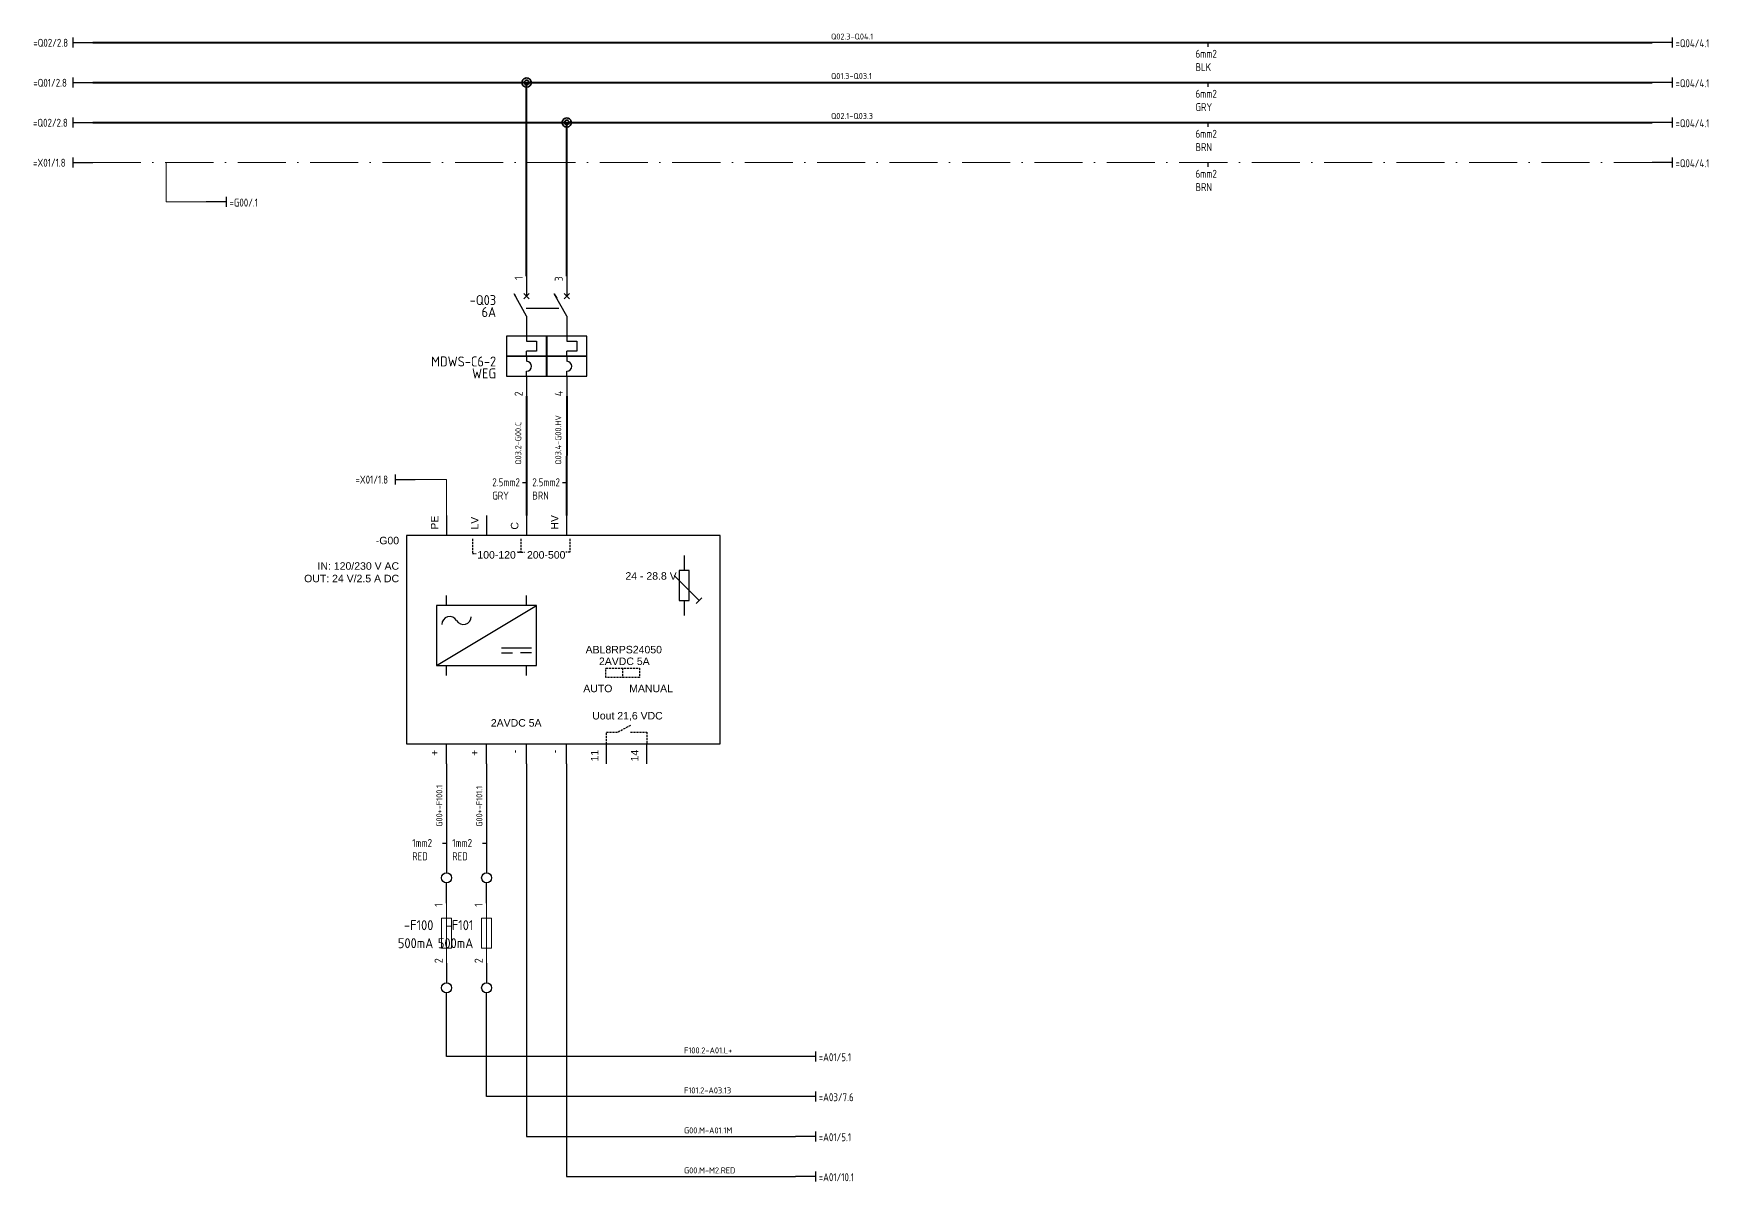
# Model space of a CAD drawing. Header units: millimetres. Extents: x 51 to 2493, y -624 to 390.
# Drawn here: x 1060.7 to 1479.3, y 102.7 to 389.7 of the extents above; entities that cross this region are included whole.
import ezdxf
from ezdxf.enums import TextEntityAlignment as Align

# ---------------------------------------------------------------- set-up
doc = ezdxf.new("R2010")
doc.units = ezdxf.units.MM
doc.header["$MEASUREMENT"] = 0
doc.linetypes.add('ACAD_ISO10W100', pattern=[18, 12, -3, 0, -3])
doc.linetypes.add('DASHED', pattern=[0.75, 0.5, -0.25])
for name, color, linetype in [('0V', 160, 'Continuous'), ('24V', 20, 'Continuous'), ('DESC', 150, 'Continuous'), ('LINK', 9, 'Continuous'), ('MISC', 7, 'Continuous'), ('PDF_Geometría', 7, 'Continuous'), ('TAGS', 150, 'Continuous'), ('TERMS', 123, 'Continuous'), ('WIRENO', 10, 'Continuous'), ('WIREREF', 50, 'Continuous')]:
    doc.layers.add(name, color=color, linetype=linetype)
for name, color, linetype, lineweight in [('71_GS_LI', 7, 'Continuous', 50), ('72_GS_AB', 7, 'Continuous', 35), ('76_GS_AP', 7, 'Continuous', 25), ('Bor. Fus. Seccionable', 124, 'Continuous', 5), ('cajetines', 132, 'DASHED', 30), ('Fase1', 255, 'Continuous', 40), ('Fase2', 253, 'Continuous', 40), ('Fase3', 34, 'Continuous', 40), ('nombre tags', 200, 'Continuous', 0), ('SYMS', 7, 'Continuous', 30), ('Tierra', 3, 'ACAD_ISO10W100', 5)]:
    doc.layers.add(name, color=color, linetype=linetype, lineweight=lineweight)
doc.styles.get("Standard").update_dxf_attribs({"font": 'arial.ttf'})
doc.styles.add('WD_IEC', font='ISOCP2.shx', dxfattribs={"width": 0.9, "height": 4})

# ---------------------------------------------------------------- blocks, each defined once
blk = doc.blocks.new('REFERENCIA_ENTRADA_HORIZONTAL')
at = {"layer": 'SYMS'}
for p, q in [((-5, 1.25), (-5, -1.25)), ((-5, 0), (0, 0))]:
    blk.add_line(p, q, dxfattribs=at)
at = {"layer": 'TAGS', "style": 'WD_IEC', "width": 0.9, "flags": 8}
blk.add_attdef('TAG', text='', height=1, dxfattribs=at).set_placement((-15.18, -2.12), align=Align.RIGHT)
blk = doc.blocks.new('VCB11Q9')
for p, q in [((0, 7.5), (0, 2.5)), ((0, -2.5), (-3.12, 3.12)), ((-3.12, 3.12), (-2.52, 2.03)), ((-0.66, 1.84), (0.66, 3.16)), ((-0.66, 3.16), (0.66, 1.84)), ((0, -2.5), (0, -7.5)), ((0, -7.5), (0, -8.75)), ((0, -8.75), (2.5, -8.75)), ((0, -12.5), (0, -11.25)), ((2.5, -11.25), (0, -11.25)), ((0, -12.5), (0, -13.75)), ((2.5, -8.75), (2.5, -11.25)), ((0, -17.5), (0, -16.25)), ((0, -17.5), (0, -22.5))]:
    blk.add_line(p, q)
for points in [[(-5, -7.5), (-5, -12.5), (5, -12.5), (5, -7.5)], [(-5, -12.5), (-5, -17.5), (5, -17.5), (5, -12.5)]]:
    blk.add_lwpolyline(points, close=True)
blk.add_arc((0, -15), 1.25, 270, 90)
at = {"style": 'WD_IEC'}
for tag, p in [('INST', (-7.62, 6.3)), ('LOC', (-7.62, 3.3)), ('TAG1', (-7.62, 0.3)), ('RATING1', (-7.62, -2.7)), ('DESC1', (-7.62, -15.05)), ('DESC2', (-7.62, -18.05)), ('DESC3', (-7.62, -21.05))]:
    blk.add_attdef(tag, text='', height=2.5, dxfattribs=at).set_placement(p, align=Align.RIGHT)
blk.add_attdef('TERM01', text='', height=2, rotation=90, dxfattribs=at).set_placement((-1, 7.5), align=Align.RIGHT)
at = {"style": 'WD_IEC', "flags": 1}
for tag, p, height in [('X2TERM01', (0, 7.5), 0.32), ('X4LINK', (-2.15, 0), 0.32), ('X1LINK', (0.02, 0), 0.32), ('CONTACT', (-5.15, -7.55), 1), ('COMMON', (-3.9, -8.8), 1), ('ASSYCODE', (0.69, -18.77), 1), ('FAMILY', (0.69, -20.27), 1), ('CATDESC', (0.69, -21.77), 1), ('X8TERM02', (0, -22.5), 0.32)]:
    blk.add_attdef(tag, p, '', height=height, dxfattribs=at)
at = {"style": 'WD_IEC', "flags": 9}
for tag, p in [('MFG', (7.81, 5.44)), ('CAT', (7.81, 2.94))]:
    blk.add_attdef(tag, text='', height=1.5, dxfattribs=at).set_placement(p, align=Align.RIGHT)
at = {"lineweight": 15, "style": 'WD_IEC'}
blk.add_attdef('XREF', text='', height=2.5, dxfattribs=at).set_placement((-7.62, -12.05), align=Align.RIGHT)
at = {"style": 'WD_IEC'}
blk.add_attdef('TERM02', (-1, -22.5), '', height=2, rotation=90, dxfattribs=at)
blk = doc.blocks.new('VCB21Q9')
for p, q in [((0, 7.5), (0, 2.5)), ((0, -2.5), (-3.12, 3.12)), ((-3.12, 3.12), (-2.52, 2.03)), ((-0.66, 1.84), (0.66, 3.16)), ((-0.66, 3.16), (0.66, 1.84)), ((0, -2.5), (0, -7.5)), ((0, -7.5), (0, -8.75)), ((0, -8.75), (2.5, -8.75)), ((0, -12.5), (0, -11.25)), ((2.5, -11.25), (0, -11.25)), ((0, -12.5), (0, -13.75)), ((2.5, -8.75), (2.5, -11.25)), ((0, -17.5), (0, -16.25)), ((0, -17.5), (0, -22.5))]:
    blk.add_line(p, q)
for points in [[(-5, -7.5), (-5, -12.5), (5, -12.5), (5, -7.5)], [(-5, -12.5), (-5, -17.5), (5, -17.5), (5, -12.5)]]:
    blk.add_lwpolyline(points, close=True)
blk.add_arc((0, -15), 1.25, 270, 90)
at = {"style": 'WD_IEC'}
for tag, p in [('INST', (-5.27, 9.9)), ('LOC', (-5.27, 6.9)), ('TAG2', (-5.27, 3.9)), ('DESC1', (-8.42, -12.55)), ('DESC3', (-8.42, -18.55)), ('DESC2', (-8.42, -15.55))]:
    blk.add_attdef(tag, text='', height=2.5, dxfattribs=at).set_placement(p, align=Align.RIGHT)
blk.add_attdef('TERM01', text='', height=2, rotation=90, dxfattribs=at).set_placement((-1, 7.5), align=Align.RIGHT)
at = {"style": 'WD_IEC', "flags": 1}
for tag, p, height in [('X2TERM01', (0, 7.5), 0.32), ('X4LINK', (-2.15, 0), 0.32), ('X1LINK', (-0.13, 0), 0.32), ('CONTACT', (-5.15, -7.55), 1), ('FAMILY', (0.69, -20.27), 1), ('X8TERM02', (0, -22.5), 0.32)]:
    blk.add_attdef(tag, p, '', height=height, dxfattribs=at)
at = {"lineweight": 15, "style": 'WD_IEC'}
blk.add_attdef('XREF', text='', height=2.5, dxfattribs=at).set_placement((-8.42, -6.55), align=Align.RIGHT)
at = {"style": 'WD_IEC', "flags": 1}
blk.add_attdef('RATING1', text='', height=2.5, dxfattribs=at).set_placement((-8.42, -9.55), align=Align.RIGHT)
at = {"style": 'WD_IEC'}
blk.add_attdef('TERM02', (-1, -22.5), '', height=2, rotation=90, dxfattribs=at)
blk = doc.blocks.new('empalme')
at = {"layer": 'PDF_Geometría', "color": 40, "lineweight": 35, "true_color": 0xffcf00}
for points in [[(145.66, 151.93), (144.51, 151.93)], [(145.1, 151.93), (144.51, 151.93)]]:
    blk.add_lwpolyline(points, close=True, dxfattribs=at)
for points in [[(143.39, 152.17), (143.39, 152.17), (143.34, 151.93), (143.39, 151.7)], [(143.58, 152.61), (143.58, 152.61), (143.44, 152.41), (143.39, 152.17)], [(143.39, 151.7), (143.39, 151.7), (143.44, 151.46), (143.58, 151.26)], [(143.94, 152.93), (143.94, 152.93), (143.73, 152.81), (143.58, 152.61)], [(143.58, 151.26), (143.58, 151.26), (143.73, 151.06), (143.94, 150.94)], [(143.94, 152.06), (143.94, 152.06), (143.92, 151.93), (143.94, 151.81)], [(144.39, 153.08), (144.39, 153.08), (144.15, 153.05), (143.94, 152.93)], [(144.04, 152.28), (144.04, 152.28), (143.97, 152.18), (143.94, 152.06)], [(143.94, 151.81), (143.94, 151.81), (143.97, 151.69), (144.04, 151.59)], [(143.94, 150.94), (143.94, 150.94), (144.15, 150.82), (144.39, 150.79)], [(144.22, 152.44), (144.22, 152.44), (144.12, 152.38), (144.04, 152.28)], [(144.04, 151.59), (144.04, 151.59), (144.12, 151.49), (144.22, 151.43)], [(144.45, 152.51), (144.45, 152.51), (144.33, 152.5), (144.22, 152.44)], [(144.22, 151.43), (144.22, 151.43), (144.33, 151.37), (144.45, 151.36)], [(144.87, 153.03), (144.87, 153.03), (144.64, 153.1), (144.39, 153.08)], [(144.39, 150.79), (144.39, 150.79), (144.64, 150.77), (144.87, 150.84)], [(144.69, 152.49), (144.69, 152.49), (144.58, 152.53), (144.45, 152.51)], [(144.45, 151.36), (144.45, 151.36), (144.58, 151.34), (144.69, 151.38)], [(144.9, 152.37), (144.9, 152.37), (144.81, 152.45), (144.69, 152.49)], [(144.69, 151.38), (144.69, 151.38), (144.81, 151.42), (144.9, 151.5)], [(145.28, 152.79), (145.28, 152.79), (145.1, 152.95), (144.87, 153.03)], [(144.87, 150.84), (144.87, 150.84), (145.1, 150.92), (145.28, 151.08)], [(145.05, 152.17), (145.05, 152.17), (144.99, 152.28), (144.9, 152.37)], [(144.9, 151.5), (144.9, 151.5), (144.99, 151.58), (145.05, 151.7)], [(145.1, 151.93), (145.1, 151.93), (145.1, 152.06), (145.05, 152.17)], [(145.05, 151.7), (145.05, 151.7), (145.1, 151.81), (145.1, 151.93)], [(145.56, 152.4), (145.56, 152.4), (145.46, 152.62), (145.28, 152.79)], [(145.28, 151.08), (145.28, 151.08), (145.46, 151.24), (145.56, 151.47)], [(145.66, 151.93), (145.66, 151.93), (145.66, 152.18), (145.56, 152.4)], [(145.56, 151.47), (145.56, 151.47), (145.66, 151.69), (145.66, 151.93)]]:
    blk.add_open_spline(points, degree=3, dxfattribs=at)
blk = doc.blocks.new('empalme_')
at = {"layer": '0V'}
blk.add_blockref('empalme', (-144.51, -151.93), dxfattribs=at)
blk = doc.blocks.new('144_1846128')
at = {"layer": '71_GS_LI', "linetype": 'Continuous', "lineweight": 25, "ltscale": 4}
for p, q in [((4, -2), (4, -5)), ((7, -11), (2, -6)), ((4, -11), (4, -14)), ((6.4375, -11.5625), (7.5625, -10.4375))]:
    blk.add_line(p, q, dxfattribs=at)
blk.add_lwpolyline([(3, -11), (5, -11), (5, -5), (3, -5)], close=True, dxfattribs=at)
blk = doc.blocks.new('144_2729400')
at = {"layer": '71_GS_LI', "linetype": 'Continuous', "lineweight": 25, "ltscale": 4}
for p, q in [((2, -2), (2, 0)), ((18, -2), (18, 0)), ((0, -14), (20, -2)), ((12.98, -10.47), (18.98, -10.47)), ((12.98, -11.47), (15.18, -11.47)), ((18.98, -11.47), (16.78, -11.47)), ((2, -16), (2, -14)), ((18, -16), (18, -14))]:
    blk.add_line(p, q, dxfattribs=at)
blk.add_lwpolyline([(0, -14), (20, -14), (20, -2), (0, -2)], close=True, dxfattribs=at)
for centre, radius, start, end in [((2.62, -5.79), 1.6, 30, 180), ((5.35, -4.22), 1.55, 210, 0)]:
    blk.add_arc(centre, radius, start, end, dxfattribs=at)
blk = doc.blocks.new('VT0_02')
blk.add_circle((0, 0), 1.25)
at = {"style": 'WD_IEC', "flags": 1}
for tag, p in [('X4TERM01', (-1.25, 0)), ('X2TERM01', (0, 1.25)), ('X1TERM01', (1.25, 0)), ('X8TERM01', (0, -1.25))]:
    blk.add_attdef(tag, p, '', height=0.32, dxfattribs=at)
blk = doc.blocks.new('VFU1')
blk.add_line((0, 7.5), (0, -7.5))
blk.add_lwpolyline([(-1.25, 3.75), (-1.25, -3.75), (1.25, -3.75), (1.25, 3.75)], close=True)
at = {"style": 'WD_IEC'}
for tag, p in [('INST', (-5.25, 7.75)), ('LOC', (-5.25, 4.25)), ('TAG1', (-5.25, 0.75)), ('RATING1', (-5.25, -3.75)), ('XREF', (-5.25, -7.75)), ('DESC1', (-5.25, -11.6)), ('DESC3', (-5.25, -18.6)), ('DESC2', (-5.25, -15.1))]:
    blk.add_attdef(tag, text='', height=2.5, dxfattribs=at).set_placement(p, align=Align.RIGHT)
blk.add_attdef('TERM01', text='', height=2, rotation=90, dxfattribs=at).set_placement((-1, 7.5), align=Align.RIGHT)
at = {"style": 'WD_IEC', "flags": 1}
for tag, p, height in [('X2TERM01', (0, 7.5), 0.32), ('MFG', (2.75, 6.5), 1.5), ('CAT', (2.75, 4), 1.5), ('X4LINK', (-1.25, 0), 0.32), ('X1LINK', (1.25, 0), 0.32), ('ASSYCODE', (2.25, -4), 1), ('X8TERM02', (0, -7.5), 0.32), ('FAMILY', (2.25, -5.5), 1), ('CATDESC', (2.25, -7), 1)]:
    blk.add_attdef(tag, p, '', height=height, dxfattribs=at)
at = {"style": 'WD_IEC'}
blk.add_attdef('TERM02', (-1, -7.5), '', height=2, rotation=90, dxfattribs=at)

msp = doc.modelspace()

# ---------------------------------------------------------------- linework, layer by layer
for p, q in [((1163.92, 172.3), (1163.92, 177.39)), ((1173.92, 172.3), (1173.92, 177.39)), ((1163.92, 157.3), (1163.92, 152.39)), ((1173.92, 157.3), (1173.92, 152.39))]:
    msp.add_line(p, q)
at = {"layer": '0V'}
for p, q in [((1183.92, 207.15), (1183.92, 113.97)), ((1193.92, 207.15), (1193.92, 103.97)), ((1183.92, 113.97), (1251.1, 113.97)), ((1193.92, 103.97), (1251.1, 103.97))]:
    msp.add_line(p, q, dxfattribs=at)
at = {"layer": '24V'}
for p, q in [((1163.92, 207.15), (1163.92, 179.89)), ((1173.92, 207.15), (1173.92, 179.89)), ((1163.92, 133.97), (1163.92, 149.89)), ((1173.92, 123.97), (1173.92, 149.89)), ((1251.1, 133.97), (1163.92, 133.97)), ((1251.1, 123.97), (1173.92, 123.97))]:
    msp.add_line(p, q, dxfattribs=at)
at = {"layer": '76_GS_AP', "linetype": 'Continuous', "lineweight": 25, "ltscale": 4}
for p, q in [((1163.92, 269.19), (1163.92, 264.19)), ((1173.92, 269.19), (1173.92, 264.19)), ((1183.92, 269.19), (1183.92, 264.19)), ((1193.92, 269.19), (1193.92, 264.19)), ((1163.92, 207.15), (1163.92, 212.15)), ((1173.92, 207.15), (1173.92, 212.15)), ((1183.92, 207.15), (1183.92, 212.15)), ((1193.92, 207.15), (1193.92, 212.15)), ((1203.92, 207.15), (1203.92, 212.15)), ((1213.92, 207.15), (1213.92, 212.15))]:
    msp.add_line(p, q, dxfattribs=at)
at = {"layer": 'cajetines'}
for p, q in [((1170.41, 263.35), (1170.41, 259.68)), ((1170.41, 259.68), (1171.27, 259.68)), ((1182.48, 260.04), (1181.62, 260.04)), ((1181.62, 260.04), (1182.48, 260.04)), ((1182.48, 263.35), (1182.48, 260.04)), ((1182.48, 260.04), (1183.4, 260.04)), ((1194.73, 260.04), (1193.71, 260.04)), ((1194.73, 263.35), (1194.73, 260.04)), ((1203.72, 231.01), (1212.09, 231.01)), ((1203.72, 228.75), (1203.72, 231.01)), ((1207.9, 231.01), (1207.9, 228.75)), ((1212.09, 231.01), (1212.09, 228.75)), ((1212.09, 228.75), (1203.72, 228.75)), ((1203.92, 212.15), (1203.92, 215.06)), ((1203.92, 215.06), (1206.79, 215.06)), ((1209.84, 216.72), (1206.79, 215.06)), ((1209.84, 215.06), (1213.92, 215.06)), ((1213.92, 215.06), (1213.92, 212.15))]:
    msp.add_line(p, q, dxfattribs=at)
at = {"layer": 'cajetines', "linetype": 'Continuous', "lineweight": 25, "ltscale": 4}
msp.add_lwpolyline([(1153.92, 212.15), (1232.32, 212.15), (1232.32, 264.19), (1153.92, 264.19)], close=True, dxfattribs=at)
at = {"layer": 'Fase1'}
msp.add_line((1075.53, 387.45), (1465.19, 387.45), dxfattribs=at)
at = {"layer": 'Fase2'}
for p, q in [((1075.53, 377.45), (1465.19, 377.45)), ((1183.92, 329.02), (1183.92, 377.45)), ((1183.92, 299.02), (1183.92, 269.19))]:
    msp.add_line(p, q, dxfattribs=at)
at = {"layer": 'Fase3'}
for p, q in [((1075.53, 367.45), (1465.19, 367.45)), ((1193.95, 329.02), (1193.95, 367.45)), ((1193.95, 299.02), (1193.92, 269.19))]:
    msp.add_line(p, q, dxfattribs=at)
at = {"layer": 'LINK'}
msp.add_lwpolyline([(1183.82, 321.09), (1191.95, 321.09)], dxfattribs=at)
at = {"layer": 'SYMS'}
for p, q in [((1470.19, 387.45), (1465.19, 387.45)), ((1470.19, 388.7), (1470.19, 386.2)), ((1470.19, 377.45), (1465.19, 377.45)), ((1470.19, 378.7), (1470.19, 376.2)), ((1470.19, 368.7), (1470.19, 366.2)), ((1470.19, 367.45), (1465.19, 367.45)), ((1470.19, 357.45), (1465.19, 357.45)), ((1470.19, 358.7), (1470.19, 356.2)), ((1108.85, 347.62), (1103.85, 347.62)), ((1108.85, 348.87), (1108.85, 346.37)), ((1256.1, 133.97), (1251.1, 133.97)), ((1256.1, 135.22), (1256.1, 132.72)), ((1256.1, 123.97), (1251.1, 123.97)), ((1256.1, 125.22), (1256.1, 122.72)), ((1256.1, 113.97), (1251.1, 113.97)), ((1256.1, 115.22), (1256.1, 112.72)), ((1256.1, 105.22), (1256.1, 102.72)), ((1256.1, 103.97), (1251.1, 103.97))]:
    msp.add_line(p, q, dxfattribs=at)
at = {"layer": 'Tierra'}
for p, q in [((1075.53, 357.45), (1465.19, 357.45)), ((1093.82, 357.45), (1093.82, 347.62)), ((1093.82, 347.62), (1103.85, 347.62)), ((1156.09, 278.25), (1163.92, 278.25)), ((1163.92, 278.25), (1163.92, 269.19))]:
    msp.add_line(p, q, dxfattribs=at)
at = {"layer": 'WIRENO'}
for p, q in [((1354.27, 386.39), (1354.27, 387.45)), ((1354.27, 376.39), (1354.27, 377.45)), ((1354.27, 366.39), (1354.27, 367.45)), ((1354.27, 356.39), (1354.27, 357.45)), ((1182.87, 277.49), (1183.93, 277.49)), ((1192.87, 277.49), (1193.93, 277.49)), ((1162.86, 187.32), (1163.92, 187.32)), ((1172.86, 187.32), (1173.92, 187.32))]:
    msp.add_line(p, q, dxfattribs=at)

# ---------------------------------------------------------------- block references
at = {"xscale": 1.25, "yscale": 1.25, "zscale": 1.25}
msp.add_blockref('144_2729400', (1161.42, 249.19), dxfattribs=at)
at = {"layer": '0V'}
for p in [(1183.92, 377.45), (1193.95, 367.45)]:
    msp.add_blockref('empalme_', p, dxfattribs=at)
at = {"layer": 'Bor. Fus. Seccionable'}
ref = msp.add_blockref('VFU1', (1163.92, 164.8), dxfattribs=at)
ref.add_attrib('TERM02', '2', (1162.92, 157.3), dxfattribs={"layer": 'TERMS', "height": 2, "rotation": 90, "style": 'WD_IEC'})
ref.add_attrib('TERM01', '1', dxfattribs={"layer": 'TERMS', "height": 2, "rotation": 90, "style": 'WD_IEC'}).set_placement((1162.92, 172.3), align=Align.RIGHT)
ref.add_attrib('RATING1', '500mA', dxfattribs={"layer": 'MISC', "height": 2.5, "style": 'WD_IEC'}).set_placement((1160.59, 161.05), align=Align.RIGHT)
ref.add_attrib('TAG1', '-F100', dxfattribs={"layer": 'TAGS', "height": 2.5, "style": 'WD_IEC'}).set_placement((1160.62, 165.55), align=Align.RIGHT)
ref = msp.add_blockref('VFU1', (1173.92, 164.8), dxfattribs=at)
ref.add_attrib('TERM02', '2', (1172.92, 157.3), dxfattribs={"layer": 'TERMS', "height": 2, "rotation": 90, "style": 'WD_IEC'})
ref.add_attrib('TERM01', '1', dxfattribs={"layer": 'TERMS', "height": 2, "rotation": 90, "style": 'WD_IEC'}).set_placement((1172.92, 172.3), align=Align.RIGHT)
ref.add_attrib('RATING1', '500mA', dxfattribs={"layer": 'MISC', "height": 2.5, "style": 'WD_IEC'}).set_placement((1170.59, 161.05), align=Align.RIGHT)
ref.add_attrib('TAG1', '-F101', dxfattribs={"layer": 'TAGS', "height": 2.5, "style": 'WD_IEC'}).set_placement((1170.62, 165.55), align=Align.RIGHT)
at = {"layer": 'cajetines', "xscale": 1.25, "yscale": 1.25, "zscale": 1.25}
msp.add_blockref('144_1846128', (1218.26, 261.69), dxfattribs=at)
at = {"layer": 'SYMS'}
for name, p in [('REFERENCIA_ENTRADA_HORIZONTAL', (1075.53, 387.45)), ('REFERENCIA_ENTRADA_HORIZONTAL', (1075.53, 377.45)), ('REFERENCIA_ENTRADA_HORIZONTAL', (1075.53, 367.45)), ('REFERENCIA_ENTRADA_HORIZONTAL', (1075.53, 357.45)), ('REFERENCIA_ENTRADA_HORIZONTAL', (1156.09, 278.25)), ('VT0_02', (1163.92, 178.64)), ('VT0_02', (1173.92, 178.64)), ('VT0_02', (1163.92, 151.14)), ('VT0_02', (1173.92, 151.14))]:
    msp.add_blockref(name, p, dxfattribs=at)
ref = msp.add_blockref('VCB11Q9', (1183.92, 321.52), dxfattribs=at)
ref.add_attrib('RATING1', '6A', dxfattribs={"layer": 'MISC', "height": 2.5, "style": 'WD_IEC'}).set_placement((1176.3, 318.82), align=Align.RIGHT)
ref.add_attrib('TAG1', '-Q03', dxfattribs={"layer": 'TAGS', "height": 2.5, "style": 'WD_IEC'}).set_placement((1176.3, 321.82), align=Align.RIGHT)
ref.add_attrib('DESC1', 'MDWS-C6-2', dxfattribs={"layer": 'DESC', "height": 2.5, "style": 'WD_IEC'}).set_placement((1176.3, 306.47), align=Align.RIGHT)
ref.add_attrib('DESC2', 'WEG', dxfattribs={"layer": 'DESC', "height": 2.5, "style": 'WD_IEC'}).set_placement((1176.3, 303.47), align=Align.RIGHT)
ref.add_attrib('TERM01', '1', dxfattribs={"layer": 'TERMS', "height": 2, "rotation": 90, "style": 'WD_IEC'}).set_placement((1182.92, 329.02), align=Align.RIGHT)
ref.add_attrib('TERM02', '2', (1182.92, 299.02), dxfattribs={"layer": 'TERMS', "height": 2, "rotation": 90, "style": 'WD_IEC'})
ref = msp.add_blockref('VCB21Q9', (1193.95, 321.52), dxfattribs=at)
ref.add_attrib('TERM01', '3', dxfattribs={"layer": 'TERMS', "height": 2, "rotation": 90, "style": 'WD_IEC'}).set_placement((1192.95, 329.02), align=Align.RIGHT)
ref.add_attrib('TERM02', '4', (1192.95, 299.02), dxfattribs={"layer": 'TERMS', "height": 2, "rotation": 90, "style": 'WD_IEC'})

# ---------------------------------------------------------------- texts
at = {"layer": '72_GS_AB'}
for s, height, p in [('PE', 1.875, (1162.42, 265.69)), ('LV', 1.875, (1172.42, 265.69)), ('HV', 1.875, (1192.42, 265.69)), ('C', 1.88, (1182.42, 265.69))]:
    msp.add_text(s, height=height, rotation=90, dxfattribs=at).set_placement(p, align=Align.BOTTOM_LEFT)
for s, height, p in [('+', 1.88, (1162.42, 210.65)), ('+', 1.88, (1172.42, 210.65)), ('-', 1.88, (1182.42, 210.65)), ('-', 1.88, (1192.42, 210.65)), ('11', 1.875, (1202.42, 210.65)), ('14', 1.875, (1212.42, 210.65))]:
    msp.add_text(s, height=height, rotation=90, dxfattribs=at).set_placement(p, align=Align.BOTTOM_RIGHT)
at = {"layer": 'nombre tags'}
msp.add_text('ABL8RPS24050', height=1.875, dxfattribs=at).set_placement((1208.2, 236.63), align=Align.TOP_CENTER)
for s, p in [('2AVDC 5A', (1202, 233.71)), ('AUTO', (1198.08, 226.91)), ('MANUAL', (1209.56, 226.91)), ('2AVDC 5A', (1174.98, 218.31)), ('Uout 21,6 VDC', (1200.32, 220.1))]:
    msp.add_text(s, height=1.875, dxfattribs=at).set_placement(p, align=Align.TOP_LEFT)
at = {"layer": 'nombre tags', "char_height": 1.875, "attachment_point": 7}
for s, insert in [('100-120', (1171.61, 258.41)), ('200-500', (1184.01, 258.41)), ('24 - 28.8 V', (1208.61, 253.14))]:
    msp.add_mtext(s, dxfattribs=dict(at, insert=insert))
at = {"layer": 'TAGS', "char_height": 2, "attachment_point": 1, "style": 'WD_IEC'}
for s, insert in [('\\pxql;=Q02/2.8', (1060.64, 388.39)), ('\\pxql;=Q04/4.1', (1471, 388.28)), ('\\pxql;=Q01/2.8', (1060.64, 378.39)), ('\\pxql;=Q04/4.1', (1471, 378.28)), ('\\pxql;=Q02/2.8', (1060.57, 368.4)), ('\\pxql;=Q04/4.1', (1471, 368.28)), ('\\pxql;=X01/1.8', (1060.57, 358.4)), ('\\pxql;=Q04/4.1', (1471, 358.28)), ('\\pxql;=G00/.1', (1109.66, 348.44)), ('\\pxql;=X01/1.8', (1141.14, 279.19)), ('\\pxql;=A01/5.1', (1256.91, 134.79)), ('\\pxql;=A03/7.6', (1256.91, 124.79)), ('\\pxql;=A01/5.1', (1256.91, 114.79)), ('\\pxql;=A01/10.1', (1256.91, 104.79))]:
    msp.add_mtext_dynamic_manual_height_columns(s, width=2, gutter_width=10, heights=[0], dxfattribs=dict(at, insert=insert))
at = {"layer": 'TAGS', "char_height": 1.875, "attachment_point": 3}
for s, insert in [('-G00', (1152.05, 263.9)), ('IN: 120/230 V AC\\POUT: 24 V/2.5 A DC', (1152.05, 257.53))]:
    msp.add_mtext(s, dxfattribs=dict(at, insert=insert))
at = {"layer": 'WIRENO', "char_height": 2, "attachment_point": 1, "style": 'WD_IEC'}
for s, insert in [('6mm2\\PBLK', (1351.08, 385.64)), ('6mm2\\PGRY', (1351.08, 375.64)), ('6mm2\\PBRN', (1351.08, 365.64)), ('6mm2\\PBRN', (1351.08, 355.64)), ('2.5mm2\\PGRY', (1175.34, 278.53)), ('2.5mm2\\PBRN', (1185.34, 278.53)), ('1mm2\\PRED', (1155.33, 188.35)), ('1mm2\\PRED', (1165.33, 188.35))]:
    msp.add_mtext_dynamic_manual_height_columns(s, width=7.1352, gutter_width=20, heights=[0], dxfattribs=dict(at, insert=insert))
at = {"layer": 'WIREREF', "char_height": 1.5, "attachment_point": 1, "style": 'WD_IEC'}
for s, insert in [('Q02.3-Q04.1', (1260, 389.71)), ('Q01.3-Q03.1', (1260, 379.83)), ('Q02.1-Q03.3', (1260, 369.85)), ('F100.2-A01.L+', (1223.26, 136.24)), ('F101.2-A03.13', (1223.26, 126.24)), ('G00.M-A01.1M', (1223.26, 116.24)), ('G00.M-M2.RED', (1223.26, 106.24))]:
    msp.add_mtext_dynamic_manual_height_columns(s, width=67.509, gutter_width=20, heights=[0], dxfattribs=dict(at, insert=insert))
at = {"layer": 'WIREREF', "char_height": 1.5, "attachment_point": 1, "rotation": 90, "style": 'WD_IEC'}
for s, insert in [('Q03.2-G00.C', (1181.07, 281.91)), ('Q03.4-G00.HV', (1191.07, 281.91)), ('G00+-F100.1', (1161.34, 191.43)), ('G00+-F101.1', (1171.34, 191.43))]:
    msp.add_mtext_dynamic_manual_height_columns(s, width=67.509, gutter_width=20, heights=[0], dxfattribs=dict(at, insert=insert))

doc.saveas('drawing.dxf')
